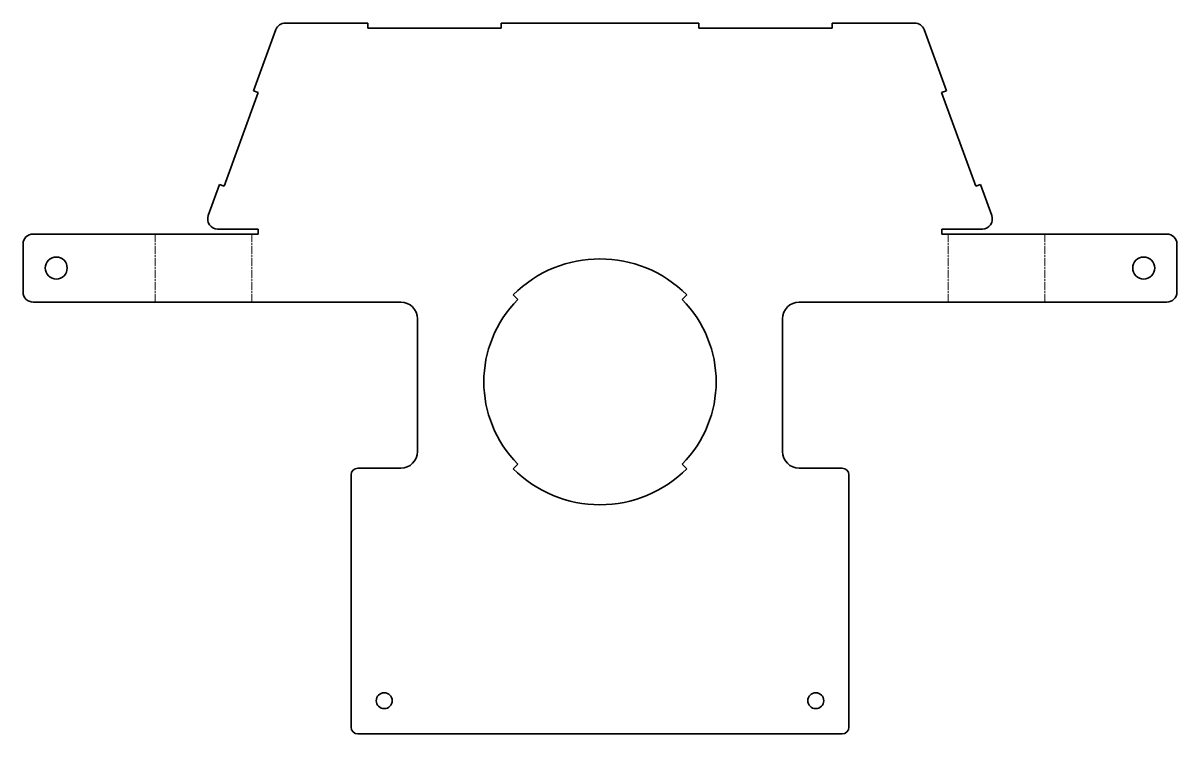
# Model space of a CAD drawing. Header units: inches. Extents: x 0 to 348, y 0 to 214.
import ezdxf

# ---------------------------------------------------------------- set-up
doc = ezdxf.new("R2010")
doc.units = ezdxf.units.IN
doc.header["$MEASUREMENT"] = 0
doc.linetypes.add('Chain', pattern=[13.68, 9.12, -1.14, 2.28, -1.14])
doc.layers.add('SIMUMAK Bend Centerline (ISO)', color=7, linetype='Chain', lineweight=9)
doc.layers.add('SIMUMAK Visible (ISO)', color=7, linetype='Continuous', lineweight=35)

# ---------------------------------------------------------------- blocks, each defined once
blk = doc.blocks.new('CDR-INSMT-V029-CTS002_Chapas Soldadas 1_CDR-INSMT-V029-CTS002 (Desplegada)')
at = {"layer": 'SIMUMAK Bend Centerline (ISO)', "ltscale": 0.263158}
for p, q in [((-134.06, 23), (-134.06, 43.5)), ((-104.9, 23), (-104.9, 43.5)), ((104.9, 43.5), (104.9, 23)), ((134.06, 43.5), (134.06, 23))]:
    blk.add_line(p, q, dxfattribs=at)
at = {"layer": 'SIMUMAK Visible (ISO)'}
for p, q in [((-104.35, 86.61), (-97.65, 105.03)), ((-94.83, 107), (-69.93, 107)), ((-69.93, 105.5), (-69.93, 107)), ((-29.73, 105.5), (-69.93, 105.5)), ((-29.73, 107), (-29.73, 105.5)), ((-29.73, 107), (29.73, 107)), ((29.73, 105.5), (29.73, 107)), ((69.93, 105.5), (29.73, 105.5)), ((69.93, 107), (69.93, 105.5)), ((69.93, 107), (94.83, 107)), ((97.65, 105.03), (104.35, 86.61)), ((-102.94, 86.1), (-113.2, 57.91)), ((-104.35, 86.61), (-102.94, 86.1)), ((102.94, 86.1), (104.35, 86.61)), ((113.2, 57.91), (102.94, 86.1)), ((-118.03, 49.03), (-114.61, 58.42)), ((-113.2, 57.91), (-114.61, 58.42)), ((114.61, 58.42), (113.2, 57.91)), ((114.61, 58.42), (118.03, 49.03)), ((-170.82, 43.5), (-103.02, 43.5)), ((-115.22, 45), (-103.02, 45)), ((-103.02, 45), (-103.02, 43.5)), ((103.02, 45), (115.22, 45)), ((103.02, 43.5), (103.02, 45)), ((103.02, 43.5), (170.82, 43.5)), ((-173.82, 26), (-173.82, 40.5)), ((173.82, 40.5), (173.82, 26)), ((-24.75, 23.75), (-26.16, 25.16)), ((26.16, 25.16), (24.75, 23.75)), ((-60, 23), (-170.82, 23)), ((170.82, 23), (60, 23)), ((-55, -22), (-55, 18)), ((55, 18), (55, -22)), ((-73, -27), (-60, -27)), ((-26.16, -27.16), (-24.75, -25.75)), ((24.75, -25.75), (26.16, -27.16)), ((60, -27), (73, -27)), ((-75, -105), (-75, -29)), ((75, -29), (75, -105)), ((73, -107), (-73, -107))]:
    blk.add_line(p, q, dxfattribs=at)
for centre, radius in [((-163.82, 33.25), 3.3), ((163.82, 33.25), 3.3), ((-65, -97), 2.4), ((65, -97), 2.4)]:
    blk.add_circle(centre, radius, dxfattribs=at)
at = {"layer": 'SIMUMAK Visible (ISO)', "extrusion": (0, 0, -1)}
for centre, radius, start, end in [((94.83, 104), 3, 20, 90), ((-94.83, 104), 3, 90, 160), ((115.22, 48), 3, 270, 20), ((-115.22, 48), 3, 160, 270), ((170.82, 40.5), 3, 360, 90), ((-170.82, 40.5), 3, 90, 180), ((0, -1), 37, 45, 135), ((170.82, 26), 3, 270, 0), ((-170.82, 26), 3, 180, 270), ((0, -1), 35, 315, 45), ((0, -1), 35, 135, 225), ((73, -29), 2, 360, 90), ((0, -1), 37, 225, 315), ((-73, -29), 2, 90, 180), ((73, -105), 2, 270, 0), ((-73, -105), 2, 180, 270)]:
    blk.add_arc(centre, radius, start, end, dxfattribs=at)
at = {"layer": 'SIMUMAK Visible (ISO)'}
for centre, start, end in [((-60, 18), 360, 90), ((60, 18), 90, 180), ((-60, -22), 270, 0), ((60, -22), 180, 270)]:
    blk.add_arc(centre, 5, start, end, dxfattribs=at)

msp = doc.modelspace()

# ---------------------------------------------------------------- block references
msp.add_blockref('CDR-INSMT-V029-CTS002_Chapas Soldadas 1_CDR-INSMT-V029-CTS002 (Desplegada)', (173.82, 107))

doc.saveas('drawing.dxf')
